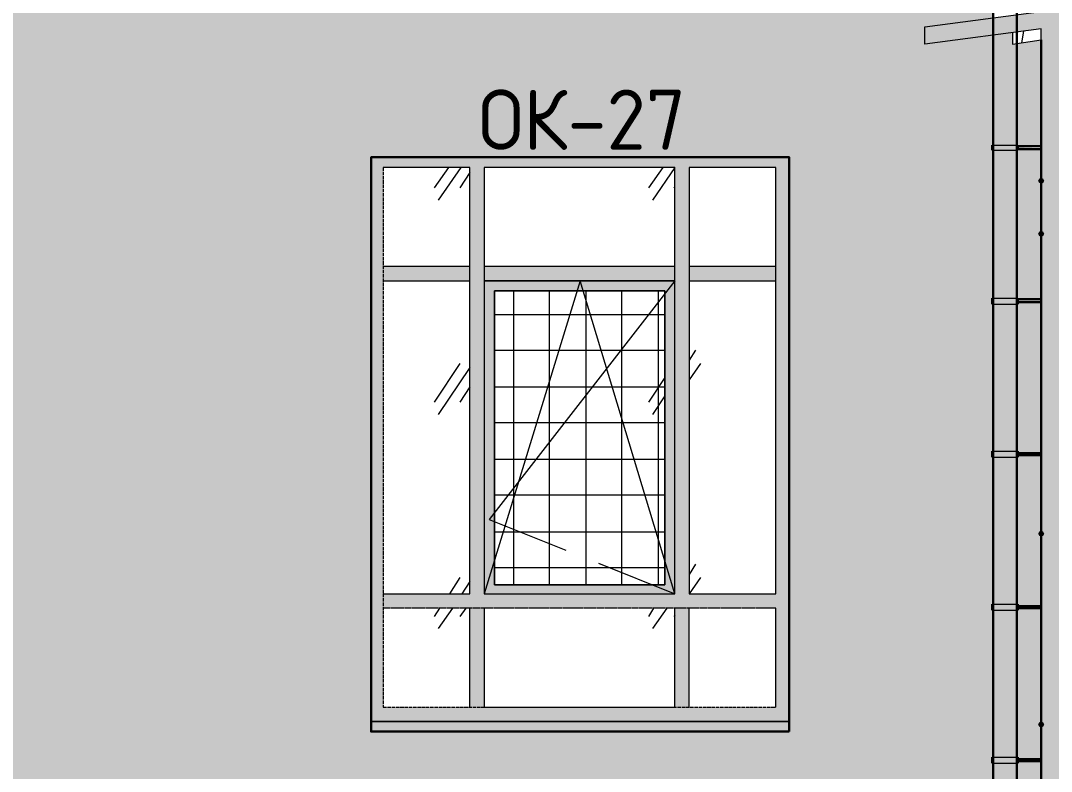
# Model space of a CAD drawing. Header units: millimetres. Extents: x -11345 to 411485, y -9810 to 73012.
# Drawn here: x 318738 to 323015, y 29241 to 32356 of the extents above; entities that cross this region are included whole.
import ezdxf

# ---------------------------------------------------------------- set-up
doc = ezdxf.new("R2010")
doc.units = ezdxf.units.MM
doc.linetypes.add('PDF_IMPORT', pattern=[1, 0.8, -0.2])
for name, color, linetype, true_color in [('PDF _Крыша', 9, 'Continuous', 0x808080), ('PDF _Обобщенные модели', 7, 'Continuous', 0xb5bcbf), ('PDF _Окна', 7, 'Continuous', 0x383e42), ('PDF _Стены штриховка поверхности', 7, 'Continuous', 0xcacbcc)]:
    doc.layers.add(name, color=color, linetype=linetype, true_color=true_color)
for name, color, linetype in [('PDF _Линии', 7, 'Continuous'), ('PDF _Текст', 7, 'Continuous'), ('PDF _Узлы', 7, 'Continuous')]:
    doc.layers.add(name, color=color, linetype=linetype)
doc.styles.add('PDF GOST Common', font='GOST_Common.ttf')

msp = doc.modelspace()

# ---------------------------------------------------------------- hatches: boundary and pattern name
at = {"layer": 'PDF _Линии', "transparency": 33554559}
for points in [[(322985.79561, 31691.53979), (322981.56257, 31700.00587), (322973.09649, 31704.23891), (322964.63042, 31700.00587), (322960.39738, 31691.53979), (322964.63042, 31683.07371), (322973.09649, 31678.84068), (322981.56257, 31683.07371)], [(322985.79561, 31471.4218), (322981.56257, 31479.88787), (322973.09649, 31484.12091), (322964.63042, 31479.88787), (322960.39738, 31471.4218), (322964.63042, 31462.95572), (322973.09649, 31458.72268), (322981.56257, 31462.95572)], [(322985.79561, 30226.90852), (322981.56257, 30235.3746), (322973.09649, 30239.60764), (322964.63042, 30235.3746), (322960.39738, 30226.90852), (322964.63042, 30218.44245), (322973.09649, 30214.20941), (322981.56257, 30218.44245)], [(322985.79561, 29435.33035), (322981.56257, 29443.79643), (322973.09649, 29448.02947), (322964.63042, 29443.79643), (322960.39738, 29435.33035), (322964.63042, 29426.86427), (322973.09649, 29422.63124), (322981.56257, 29426.86427)]]:
    msp.add_hatch(color=256, dxfattribs=at).paths.add_polyline_path(points)
at = {"layer": 'PDF _Обобщенные модели', "transparency": 33554559}
msp.add_hatch(color=256, dxfattribs=at).paths.add_polyline_path([(322875.73661, 31835.46309), (322875.73661, 31839.69613), (322871.50357, 31839.69613), (322871.50357, 32262.99997), (322854.57142, 32258.76693), (322854.57142, 32305.33035), (322774.14369, 32296.86427), (322774.14369, 31839.69613), (322769.91065, 31839.69613), (322769.91065, 31818.53094), (322774.14369, 31818.53094), (322774.14369, 31204.74038), (322769.91065, 31204.74038), (322769.91065, 31179.34215), (322774.14369, 31179.34215), (322774.14369, 30569.78463), (322769.91065, 30569.78463), (322769.91065, 30544.3864), (322774.14369, 30544.3864), (322774.14369, 29934.82888), (322769.91065, 29934.82888), (322769.91065, 29909.43065), (322774.14369, 29909.43065), (322774.14369, 29299.87312), (322769.91065, 29299.87312), (322769.91065, 29274.47489), (322774.14369, 29274.47489), (322774.14369, 29172.88197), (322871.50357, 29194.04717), (322871.50357, 29274.47489), (322875.73661, 29274.47489), (322875.73661, 29282.94097), (322973.09649, 29282.94097), (322973.09649, 29291.40705), (322875.73661, 29291.40705), (322875.73661, 29299.87312), (322871.50357, 29299.87312), (322871.50357, 29909.43065), (322875.73661, 29909.43065), (322875.73661, 29917.89672), (322973.09649, 29917.89672), (322973.09649, 29926.3628), (322875.73661, 29926.3628), (322875.73661, 29934.82888), (322871.50357, 29934.82888), (322871.50357, 30544.3864), (322875.73661, 30544.3864), (322875.73661, 30552.85248), (322973.09649, 30552.85248), (322973.09649, 30561.31855), (322875.73661, 30561.31855), (322875.73661, 30569.78463), (322871.50357, 30569.78463), (322871.50357, 31179.34215), (322875.73661, 31179.34215), (322875.73661, 31187.80823), (322973.09649, 31187.80823), (322973.09649, 31200.50734), (322875.73661, 31196.2743), (322875.73661, 31204.74038), (322871.50357, 31204.74038), (322871.50357, 31818.53094), (322875.73661, 31818.53094), (322875.73661, 31822.76398), (322973.09649, 31822.76398), (322973.09649, 31826.99702), (322875.73661, 31826.99702), (322973.09649, 31831.23006), (322973.09649, 31835.46309)])
at = {"layer": 'PDF _Окна', "transparency": 33554687}
h = msp.add_hatch(color=256, dxfattribs=at)
h.paths.add_polyline_path([(320602.59502, 29507.292), (320242.78676, 29507.292), (320242.78676, 29917.89672), (320602.59502, 29917.89672)])
h.paths.add_polyline_path([(320661.85756, 29507.292), (320661.85756, 29917.89672), (321453.43573, 29917.89672), (321453.43573, 29507.292)], flags=0)
h.paths.add_polyline_path([(321927.53602, 29405.69908), (321927.53602, 31788.89967), (320191.9903, 31784.66663), (320191.9903, 29405.69908)], flags=0)
h.paths.add_polyline_path([(320602.59502, 31276.70203), (320602.59502, 29977.15926), (320242.78676, 29977.15926), (320242.78676, 31276.70203)], flags=0)
h.paths.add_polyline_path([(321411.10534, 30015.25661), (320704.18794, 30015.25661), (320704.18794, 31234.37165), (321411.10534, 31234.37165)], flags=0)
h.paths.add_polyline_path([(321872.50652, 31276.70203), (321872.50652, 29977.15926), (321512.69826, 29977.15926), (321512.69826, 31276.70203)], flags=0)
h.paths.add_polyline_path([(320602.59502, 31335.96457), (320242.78676, 31335.96457), (320242.78676, 31746.56929), (320602.59502, 31746.56929)], flags=0)
h.paths.add_polyline_path([(321453.43573, 31335.96457), (320661.85756, 31335.96457), (320661.85756, 31746.56929), (321453.43573, 31746.56929)], flags=0)
h.paths.add_polyline_path([(321512.69826, 29507.292), (321512.69826, 29917.89672), (321872.50652, 29917.89672), (321872.50652, 29507.292)], flags=0)
h.paths.add_polyline_path([(321872.50652, 31335.96457), (321512.69826, 31335.96457), (321512.69826, 31746.56929), (321872.50652, 31746.56929)], flags=0)
at = {"layer": 'PDF _Стены штриховка поверхности', "transparency": 33554687}
h = msp.add_hatch(color=256, dxfattribs=at)
h.paths.add_polyline_path([(321792.07879, 28863.87017), (321745.51537, 28855.4041), (321745.51537, 28605.65484), (321753.98145, 28609.88787), (321809.01095, 28622.58699), (321809.01095, 28868.10321)])
h.paths.add_polyline_path([(321927.53602, 31788.89967), (321927.53602, 29405.69908), (320191.9903, 29405.69908), (320191.9903, 31788.89967)])
h.paths.add_polyline_path([(322774.14369, 29934.82888), (322774.14369, 30544.3864), (322769.91065, 30544.3864), (322769.91065, 30569.78463), (322774.14369, 30569.78463), (322774.14369, 31179.34215), (322769.91065, 31179.34215), (322769.91065, 31204.74038), (322774.14369, 31204.74038), (322774.14369, 31818.53094), (322769.91065, 31818.53094), (322769.91065, 31839.69613), (322774.14369, 31839.69613), (322774.14369, 32296.86427), (322613.28823, 32275.69908), (322490.53012, 32258.76693), (322490.53012, 32330.72858), (322774.14369, 32368.82593), (322774.14369, 32453.48669), (322769.91065, 32453.48669), (322769.91065, 32478.88492), (322774.14369, 32478.88492), (322774.14369, 33058.81118), (315840.42688, 33058.81118), (315840.42688, 28588.72268), (316102.87525, 28588.72268), (316102.87525, 28631.05307), (316098.64222, 28622.58699), (316098.64222, 28978.16221), (316115.57437, 28999.3274), (316153.67172, 28999.3274), (316170.60387, 28952.76398), (316267.96375, 28952.76398), (316284.8959, 28999.3274), (316318.76021, 28999.3274), (316335.69236, 28952.76398), (316433.05225, 28952.76398), (316449.9844, 28999.3274), (316483.84871, 28999.3274), (316500.78086, 28952.76398), (316598.14074, 28952.76398), (316615.07289, 28999.3274), (316653.17024, 28999.3274), (316670.10239, 28952.76398), (316767.46228, 28952.76398), (316784.39443, 28999.3274), (316818.25874, 28999.3274), (316822.49177, 28990.86132), (316826.72481, 28978.16221), (316830.95785, 28961.23006), (316835.19089, 28952.76398), (316932.55077, 28952.76398), (316936.78381, 28961.23006), (316936.78381, 28978.16221), (316945.24989, 28990.86132), (316949.48292, 28999.3274), (316991.81331, 28999.3274), (317008.74546, 28952.76398), (317106.10534, 28952.76398), (317123.0375, 28999.3274), (317156.9018, 28999.3274), (317173.83396, 28952.76398), (317271.19384, 28952.76398), (317288.12599, 28999.3274), (317326.22334, 28999.3274), (317343.15549, 28952.76398), (317440.51537, 28952.76398), (317457.44753, 28999.3274), (317491.31183, 28999.3274), (317508.24399, 28952.76398), (317605.60387, 28952.76398), (317622.53602, 28999.3274), (317660.63337, 28999.3274), (317677.56552, 28952.76398), (317774.9254, 28952.76398), (317791.85756, 28999.3274), (317851.12009, 28999.3274), (317868.05225, 28952.76398), (317965.41213, 28952.76398), (317982.34428, 28999.3274), (318020.44163, 28999.3274), (318033.14074, 28952.76398), (318134.73366, 28952.76398), (318151.66582, 28999.3274), (318185.53012, 28999.3274), (318202.46228, 28952.76398), (318299.82216, 28952.76398), (318316.75431, 28999.3274), (318350.61862, 28999.3274), (318367.55077, 28952.76398), (318464.91065, 28952.76398), (318481.84281, 28999.3274), (318519.94015, 28999.3274), (318536.87231, 28952.76398), (318634.23219, 28952.76398), (318651.16434, 28999.3274), (318685.02865, 28999.3274), (318685.02865, 28588.72268), (321648.15549, 28588.72268), (321686.25284, 28592.95572), (321686.25284, 28876.56929), (321745.51537, 28876.56929), (321745.51537, 28893.50144), (321741.28233, 28893.50144), (321660.85461, 28876.56929), (321525.39738, 28846.93802), (321483.067, 28838.47194), (321483.067, 28846.93802), (321478.83396, 28846.93802), (321470.36788, 28897.73448), (321952.93425, 28999.3274), (322774.14369, 29172.88197), (322774.14369, 29274.47489), (322769.91065, 29274.47489), (322769.91065, 29299.87312), (322774.14369, 29299.87312), (322774.14369, 29909.43065), (322769.91065, 29909.43065), (322769.91065, 29934.82888)], flags=0)
h.paths.add_polyline_path([(317995.0434, 29405.69908), (316263.73071, 29405.69908), (316263.73071, 31788.89967), (317995.0434, 31788.89967)], flags=0)
for points in [[(322973.09649, 31835.46309), (322973.09649, 32275.69908), (322871.50357, 32262.99997), (322871.50357, 31839.69613), (322875.73661, 31839.69613), (322875.73661, 31835.46309)], [(322973.09649, 31822.76398), (322875.73661, 31822.76398), (322875.73661, 31818.53094), (322871.50357, 31818.53094), (322871.50357, 31204.74038), (322875.73661, 31204.74038), (322875.73661, 31200.50734), (322973.09649, 31200.50734)], [(322973.09649, 31187.80823), (322875.73661, 31187.80823), (322875.73661, 31179.34215), (322871.50357, 31179.34215), (322871.50357, 30569.78463), (322875.73661, 30569.78463), (322875.73661, 30561.31855), (322973.09649, 30561.31855)], [(322973.09649, 30552.85248), (322875.73661, 30552.85248), (322875.73661, 30544.3864), (322871.50357, 30544.3864), (322871.50357, 29934.82888), (322875.73661, 29934.82888), (322875.73661, 29926.3628), (322973.09649, 29926.3628)], [(322973.09649, 29917.89672), (322875.73661, 29917.89672), (322875.73661, 29909.43065), (322871.50357, 29909.43065), (322871.50357, 29299.87312), (322875.73661, 29299.87312), (322875.73661, 29291.40705), (322973.09649, 29291.40705)], [(322973.09649, 29282.94097), (322875.73661, 29282.94097), (322875.73661, 29274.47489), (322871.50357, 29274.47489), (322871.50357, 29194.04717), (322934.99915, 29206.74628), (322947.69826, 29164.4159), (322947.69826, 29160.18286), (322956.16434, 29160.18286), (322973.09649, 29164.4159)]]:
    msp.add_hatch(color=256, dxfattribs=at).paths.add_polyline_path(points)
at = {"layer": 'PDF _Узлы', "true_color": 0x939393, "transparency": 33554687}
msp.add_hatch(color=252, dxfattribs=at).paths.add_polyline_path([(342508.56847, 44259.43065), (336150.54487, 47374.94687), (329792.52127, 44259.43065), (329788.28823, 44259.43065), (329788.28823, 44183.23596), (330330.11714, 44183.23596), (330330.11714, 44085.87607), (330347.0493, 44085.87607), (330347.0493, 43984.28315), (330368.21449, 43984.28315), (330368.21449, 43637.17401), (330423.24399, 43637.17401), (330423.24399, 33376.28905), (322490.53012, 32330.72858), (322490.53012, 32258.76693), (322973.09649, 32322.2625), (322973.09649, 28597.18876), (322846.10534, 28597.18876), (322846.10534, 27936.83478), (342076.79856, 27936.83478), (342076.79856, 44187.46899), (342339.24694, 44259.43065), (342347.71301, 44259.43065), (342504.33543, 44183.23596), (342512.80151, 44179.00292), (342512.80151, 44259.43065)])

# ---------------------------------------------------------------- linework, layer by layer
at = {"layer": 'PDF _Крыша', "color": 7, "lineweight": 18}
msp.add_lwpolyline([(322854.57142, 32305.33035), (322854.57142, 32258.76693), (322973.09649, 32275.69908)], dxfattribs=at)
at = {"layer": 'PDF _Крыша', "color": 7, "lineweight": 9}
msp.add_lwpolyline([(322892.66877, 32262.99997), (322901.13484, 32313.79643)], dxfattribs=at)
at = {"layer": 'PDF _Линии', "lineweight": 9}
for points in [[(322973.09649, 32322.2625), (322490.53012, 32258.76693), (322490.53012, 32330.72858), (330423.24399, 33376.28905), (330423.24399, 43637.17401), (330368.21449, 43637.17401), (330368.21449, 43984.28315), (330347.0493, 43984.28315), (330347.0493, 44085.87607), (330330.11714, 44085.87607), (330330.11714, 44183.23596), (329788.28823, 44183.23596), (329788.28823, 44259.43065), (336150.54487, 47374.94687), (342512.80151, 44259.43065), (342512.80151, 44179.00292), (342347.71301, 44259.43065), (342076.79856, 44187.46899), (342076.79856, 27936.83478), (322973.09649, 27936.83478), (322846.10534, 27936.83478), (322846.10534, 28597.18876), (322973.09649, 28597.18876)], [(321411.10534, 31234.37165), (320704.18794, 31234.37165), (320704.18794, 30015.25661), (321411.10534, 30015.25661)]]:
    msp.add_lwpolyline(points, close=True, dxfattribs=at)
at = {"layer": 'PDF _Линии', "lineweight": 30, "ltscale": 115.354366}
msp.add_lwpolyline([(322774.14369, 43903.85543), (322774.14369, 28652.21826)], dxfattribs=at)
at = {"layer": 'PDF _Линии', "lineweight": 30, "ltscale": 30.690611}
msp.add_lwpolyline([(322871.50357, 28652.21826), (322871.50357, 33363.58994), (322871.50357, 43903.85543)], dxfattribs=at)
at = {"layer": 'PDF _Линии', "lineweight": 30}
for points in [[(322871.50357, 29282.94097), (322973.09649, 29282.94097), (322973.09649, 32275.69908)], [(322769.91065, 31839.69613), (322769.91065, 31818.53094)], [(322973.09649, 31835.46309), (322871.50357, 31835.46309)], [(322875.73661, 31818.53094), (322875.73661, 31839.69613)], [(322871.50357, 31822.76398), (322973.09649, 31822.76398)], [(322769.91065, 31204.74038), (322769.91065, 31179.34215)], [(322973.09649, 31200.50734), (322871.50357, 31200.50734)], [(322871.50357, 31187.80823), (322973.09649, 31187.80823)], [(322875.73661, 31179.34215), (322875.73661, 31204.74038)], [(322769.91065, 30569.78463), (322769.91065, 30544.3864)], [(322973.09649, 30561.31855), (322871.50357, 30561.31855)], [(322871.50357, 30552.85248), (322973.09649, 30552.85248)], [(322875.73661, 30544.3864), (322875.73661, 30569.78463)], [(322769.91065, 29934.82888), (322769.91065, 29909.43065)], [(322973.09649, 29926.3628), (322871.50357, 29926.3628)], [(322871.50357, 29917.89672), (322973.09649, 29917.89672)], [(322875.73661, 29909.43065), (322875.73661, 29934.82888)], [(322769.91065, 29299.87312), (322769.91065, 29274.47489)], [(322973.09649, 29291.40705), (322871.50357, 29291.40705)], [(322875.73661, 29274.47489), (322875.73661, 29299.87312)], [(322973.09649, 29164.4159), (322973.09649, 29282.94097)]]:
    msp.add_lwpolyline(points, dxfattribs=at)
msp.add_lwpolyline([(321927.53602, 29405.69908), (320191.9903, 29405.69908), (320191.9903, 31788.89967), (321927.53602, 31788.89967)], close=True, dxfattribs=at)
at = {"layer": 'PDF _Линии', "lineweight": 9, "ltscale": 3.012709}
msp.add_lwpolyline([(321453.43573, 29977.15926), (321059.76316, 31276.70203), (320661.85756, 29977.15926)], dxfattribs=at)
at = {"layer": 'PDF _Линии', "lineweight": 9, "ltscale": 3.285837}
msp.add_lwpolyline([(321453.43573, 31276.70203), (320683.02275, 30286.17106)], dxfattribs=at)
at = {"layer": 'PDF _Линии', "lineweight": 9}
for points in [[(320683.02275, 30286.17106), (321000.50062, 30159.17991)], [(321135.95785, 30104.15041), (321453.43573, 29977.15926)]]:
    msp.add_lwpolyline(points, dxfattribs=at)
at = {"layer": 'PDF _Обобщенные модели', "color": 7, "lineweight": 18}
for points in [[(322769.91065, 31839.69613), (322875.73661, 31839.69613)], [(322769.91065, 31818.53094), (322875.73661, 31818.53094)], [(322769.91065, 31204.74038), (322875.73661, 31204.74038)], [(322769.91065, 31179.34215), (322875.73661, 31179.34215)], [(322769.91065, 30569.78463), (322875.73661, 30569.78463)], [(322769.91065, 30544.3864), (322875.73661, 30544.3864)], [(322769.91065, 29934.82888), (322875.73661, 29934.82888)], [(322769.91065, 29909.43065), (322875.73661, 29909.43065)], [(322769.91065, 29299.87312), (322875.73661, 29299.87312)], [(322769.91065, 29274.47489), (322875.73661, 29274.47489)]]:
    msp.add_lwpolyline(points, dxfattribs=at)
at = {"layer": 'PDF _Обобщенные модели', "lineweight": 0}
for points in [[(322875.73661, 31822.76398), (322875.73661, 31822.76398), (322875.73661, 31822.76398)], [(322875.73661, 31822.76398), (322875.73661, 31822.76398), (322875.73661, 31822.76398)], [(322875.73661, 31187.80823), (322875.73661, 31187.80823), (322875.73661, 31187.80823)], [(322875.73661, 31187.80823), (322875.73661, 31187.80823), (322875.73661, 31187.80823)], [(322875.73661, 30552.85248), (322875.73661, 30552.85248), (322875.73661, 30552.85248)], [(322875.73661, 30552.85248), (322875.73661, 30552.85248), (322875.73661, 30552.85248)], [(322875.73661, 29917.89672), (322875.73661, 29917.89672), (322875.73661, 29917.89672)], [(322875.73661, 29917.89672), (322875.73661, 29917.89672), (322875.73661, 29917.89672)], [(322875.73661, 29282.94097), (322875.73661, 29282.94097), (322875.73661, 29282.94097)], [(322875.73661, 29282.94097), (322875.73661, 29282.94097), (322875.73661, 29282.94097)]]:
    msp.add_lwpolyline(points, dxfattribs=at)
at = {"layer": 'PDF _Окна', "color": 7, "lineweight": 9}
for points in [[(320242.78676, 29977.15926), (320602.59502, 29977.15926), (320602.59502, 31746.56929), (320242.78676, 31746.56929)], [(320513.70121, 31746.56929), (320454.43868, 31661.90852)], [(320564.49767, 31746.56929), (320471.37083, 31611.11206)], [(321453.43573, 31746.56929), (320661.85756, 31746.56929), (320661.85756, 29977.15926), (321453.43573, 29977.15926), (321453.43573, 31746.56929), (321360.30888, 31611.11206)], [(321402.63927, 31746.56929), (321343.37673, 31661.90852)], [(320602.59502, 31725.4041), (320560.26464, 31661.90852)], [(321453.43573, 31666.14156), (321449.20269, 31661.90852)], [(320602.59502, 31335.96457), (320242.78676, 31335.96457)], [(321453.43573, 31335.96457), (320661.85756, 31335.96457)], [(321872.50652, 31335.96457), (321512.69826, 31335.96457)], [(320242.78676, 31276.70203), (320602.59502, 31276.70203)], [(321512.69826, 31276.70203), (321872.50652, 31276.70203)], [(321538.09649, 30988.85543), (321512.69826, 30946.52504)], [(320560.26464, 30933.82593), (320454.43868, 30772.97047)], [(321559.26169, 30933.82593), (321512.69826, 30866.09731)], [(320602.59502, 30916.89377), (320471.37083, 30722.17401)], [(321411.10534, 30874.56339), (321343.37673, 30772.97047)], [(320602.59502, 30836.46604), (320560.26464, 30772.97047)], [(321411.10534, 30798.3687), (321360.30888, 30722.17401)], [(321538.09649, 30099.91737), (321512.69826, 30057.58699)], [(320560.26464, 30044.88787), (320517.93425, 29977.15926)], [(320602.59502, 30027.95572), (320568.73071, 29977.15926)], [(321559.26169, 30044.88787), (321512.69826, 29977.15926)], [(320475.60387, 29917.89672), (320454.43868, 29884.03242)], [(320530.63337, 29917.89672), (320471.37083, 29833.23596)], [(320585.66287, 29917.89672), (320560.26464, 29884.03242)], [(320602.59502, 29507.292), (320602.59502, 29917.89672)], [(320661.85756, 29917.89672), (320661.85756, 29507.292), (321453.43573, 29507.292), (321453.43573, 29917.89672)], [(321364.54192, 29917.89672), (321343.37673, 29884.03242)], [(321419.57142, 29917.89672), (321360.30888, 29833.23596)], [(321512.69826, 29507.292), (321512.69826, 29917.89672)], [(321872.50652, 29507.292), (321872.50652, 29917.89672)], [(321453.43573, 29888.26545), (321449.20269, 29884.03242)], [(320191.9903, 29448.02947), (321927.53602, 29448.02947), (320191.9903, 29448.02947)]]:
    msp.add_lwpolyline(points, dxfattribs=at)
at = {"layer": 'PDF _Окна', "color": 7, "linetype": 'PDF_IMPORT', "lineweight": 9, "ltscale": 17.694725}
msp.add_lwpolyline([(320242.78676, 31746.56929), (320242.78676, 29507.292), (321872.50652, 29507.292)], dxfattribs=at)
at = {"layer": 'PDF _Окна', "color": 7, "lineweight": 9}
for points in [[(321512.69826, 31746.56929), (321512.69826, 29977.15926), (321872.50652, 29977.15926), (321872.50652, 31746.56929)], [(321453.43573, 31276.70203), (320661.85756, 31276.70203)], [(321411.10534, 30015.25661), (320704.18794, 30015.25661), (320704.18794, 31234.37165), (321411.10534, 31234.37165)]]:
    msp.add_lwpolyline(points, close=True, dxfattribs=at)
at = {"layer": 'PDF _Окна', "color": 7, "linetype": 'PDF_IMPORT', "lineweight": 9, "ltscale": 7.916061}
msp.add_lwpolyline([(321872.50652, 29917.89672), (320242.78676, 29917.89672)], dxfattribs=at)
at = {"layer": 'PDF _Окна', "lineweight": 0}
msp.add_lwpolyline([(320191.9903, 29448.02947), (321927.53602, 29448.02947), (320191.9903, 29448.02947)], close=True, dxfattribs=at)
at = {"layer": 'PDF _Узлы', "color": 251, "lineweight": 9, "true_color": 0x494949}
for points in [[(320784.61567, 30015.25661), (320784.61567, 31234.37165)], [(320932.77201, 30015.25661), (320932.77201, 31234.37165)], [(321085.16139, 30015.25661), (321085.16139, 31234.37165)], [(321233.31773, 30015.25661), (321233.31773, 31234.37165)], [(321385.70711, 30015.25661), (321385.70711, 31234.37165)], [(320704.18794, 31137.01177), (321411.10534, 31137.01177)], [(320704.18794, 30988.85543), (321411.10534, 30988.85543)], [(320704.18794, 30836.46604), (321411.10534, 30836.46604)], [(320704.18794, 30688.3097), (321411.10534, 30688.3097)], [(320704.18794, 30535.92032), (321411.10534, 30535.92032)], [(320704.18794, 30387.76398), (321411.10534, 30387.76398)], [(320704.18794, 30235.3746), (321411.10534, 30235.3746)], [(320704.18794, 30087.21826), (321411.10534, 30087.21826)]]:
    msp.add_lwpolyline(points, dxfattribs=at)

# ---------------------------------------------------------------- texts
at = {"layer": 'PDF _Текст', "insert": (320637.89331, 31944.80295), "char_height": 249.99885, "attachment_point": 4, "style": 'PDF GOST Common'}
msp.add_mtext('ОК-27', dxfattribs=at)

doc.saveas('drawing.dxf')
